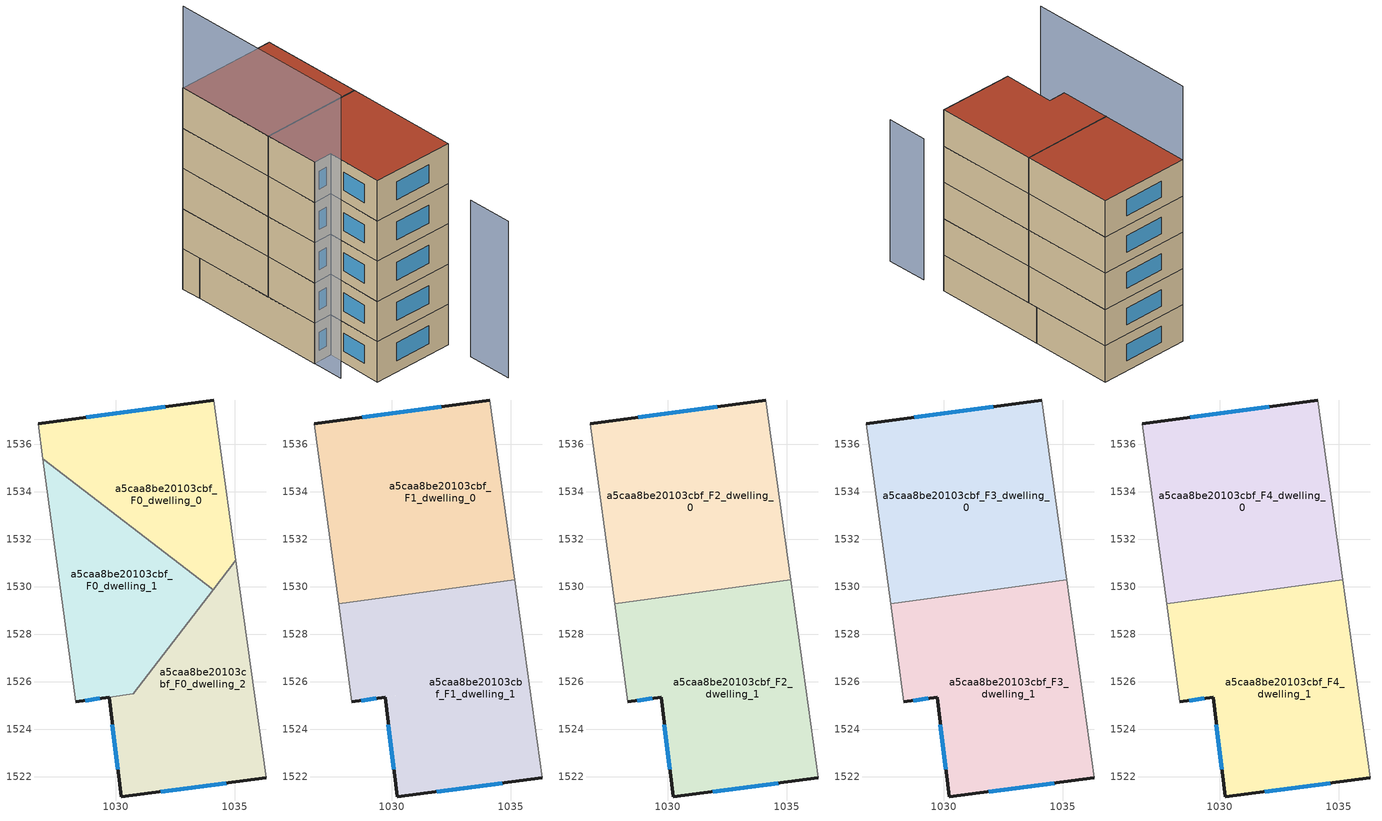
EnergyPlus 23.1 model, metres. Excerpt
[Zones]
a5caa8be20103cbf_F0_dwelling_0
 floor ground (EU_floor_Construction): 1034.12,1537.86 1035.06,1531.12 1034.1,1529.87 1026.92,1535.38 1026.72,1536.86 z0
 wall outside (EU_wall_Construction): 1034.12,1537.86 1026.72,1536.86 z0:3
 wall adiabatic (EU_wall_Construction): 1035.06,1531.12 1034.12,1537.86 / 1026.72,1536.86 1026.92,1535.38 z0:3
 wall to a5caa8be20103cbf_F0_dwelling_1 (EU_wall_Construction): 1026.92,1535.38 1034.1,1529.87 z0:3
 wall to a5caa8be20103cbf_F0_dwelling_2 (EU_wall_Construction): 1034.1,1529.87 1035.06,1531.12 z0:3
 window (EU_Window_Construction): 1032.09,1537.58 1028.76,1537.13 z0.83:2.17
a5caa8be20103cbf_F0_dwelling_1
 floor ground (EU_floor_Construction): 1034.1,1529.87 1030.73,1525.49 1028.32,1525.15 1026.92,1535.38 z0
 wall outside (EU_wall_Construction): 1028.32,1525.15 1029.71,1525.35 z0:3
 wall adiabatic (EU_wall_Construction): 1026.92,1535.38 1028.32,1525.15 z0:3
 wall to a5caa8be20103cbf_F0_dwelling_2 (EU_wall_Construction): 1029.72,1525.35 1030.73,1525.49 1034.1,1529.87 z0:3
 window (EU_Window_Construction): 1028.7,1525.2 1029.33,1525.29 z0.83:2.17
a5caa8be20103cbf_F0_dwelling_2
 floor ground (EU_floor_Construction): 1035.06,1531.12 1036.32,1521.95 1030.22,1521.15 1029.72,1525.35 1030.73,1525.49 z0
 wall outside (EU_wall_Construction): 1029.72,1525.35 1030.22,1521.15 1036.32,1521.95 z0:3
 wall adiabatic (EU_wall_Construction): 1036.32,1521.95 1035.06,1531.12 z0:3
 window (EU_Window_Construction): 1031.9,1521.37 1034.64,1521.73 / 1029.86,1524.19 1030.08,1522.3 z0.83:2.17
a5caa8be20103cbf_F1_dwelling_0
 floor to a5caa8be20103cbf_F0_dwelling_0 (EU_floor_Construction): 1034.12,1537.86 1035.06,1531.12 1034.34,1530.18 1033.79,1530.11 1026.92,1535.38 1026.72,1536.86 z3
 floor to a5caa8be20103cbf_F0_dwelling_1 (EU_floor_Construction): 1033.79,1530.11 1027.75,1529.28 1026.92,1535.38 z3
 floor to a5caa8be20103cbf_F0_dwelling_2 (EU_floor_Construction): 1035.06,1531.12 1035.17,1530.3 1034.34,1530.18 z3
 wall outside (EU_wall_Construction): 1034.12,1537.86 1026.72,1536.86 z3:6
 wall adiabatic (EU_wall_Construction): 1035.17,1530.3 1034.12,1537.86 / 1026.72,1536.86 1027.75,1529.28 z3:6
 wall to a5caa8be20103cbf_F1_dwelling_1 (EU_wall_Construction): 1027.75,1529.28 1035.17,1530.3 z3:6
 window (EU_Window_Construction): 1032.09,1537.58 1028.76,1537.13 z3.83:5.17
a5caa8be20103cbf_F1_dwelling_1
 floor to a5caa8be20103cbf_F0_dwelling_1 (EU_floor_Construction): 1034.1,1529.87 1030.73,1525.49 1028.32,1525.15 1027.75,1529.28 1033.79,1530.11 z3
 floor to a5caa8be20103cbf_F0_dwelling_2 (EU_floor_Construction): 1035.17,1530.3 1036.32,1521.95 1030.22,1521.15 1029.72,1525.35 1030.73,1525.49 1034.34,1530.18 z3
 floor to a5caa8be20103cbf_F0_dwelling_0 (EU_floor_Construction): 1034.34,1530.18 1034.1,1529.87 1033.79,1530.11 z3
 wall outside (EU_wall_Construction): 1028.32,1525.15 1029.72,1525.35 1030.22,1521.15 1036.32,1521.95 z3:6
 wall adiabatic (EU_wall_Construction): 1027.75,1529.28 1028.32,1525.15 / 1036.32,1521.95 1035.17,1530.3 z3:6
 window (EU_Window_Construction): 1028.7,1525.2 1029.33,1525.29 / 1031.9,1521.37 1034.64,1521.73 / 1029.86,1524.19 1030.08,1522.3 z3.83:5.17
a5caa8be20103cbf_F2_dwelling_0
 floor to a5caa8be20103cbf_F1_dwelling_0 (EU_floor_Construction): 1034.12,1537.86 1035.17,1530.3 1027.75,1529.28 1026.72,1536.86 z6
 wall outside (EU_wall_Construction): 1034.12,1537.86 1026.72,1536.86 z6:9
 wall adiabatic (EU_wall_Construction): 1035.17,1530.3 1034.12,1537.86 / 1026.72,1536.86 1027.75,1529.28 z6:9
 wall to a5caa8be20103cbf_F2_dwelling_1 (EU_wall_Construction): 1027.75,1529.28 1035.17,1530.3 z6:9
 window (EU_Window_Construction): 1032.09,1537.58 1028.76,1537.13 z6.83:8.17
a5caa8be20103cbf_F2_dwelling_1
 floor to a5caa8be20103cbf_F1_dwelling_1 (EU_floor_Construction): 1035.17,1530.3 1036.32,1521.95 1030.22,1521.15 1029.72,1525.35 1028.32,1525.15 1027.75,1529.28 z6
 wall outside (EU_wall_Construction): 1028.32,1525.15 1029.72,1525.35 1030.22,1521.15 1036.32,1521.95 z6:9
 wall adiabatic (EU_wall_Construction): 1027.75,1529.28 1028.32,1525.15 / 1036.32,1521.95 1035.17,1530.3 z6:9
 window (EU_Window_Construction): 1028.7,1525.2 1029.33,1525.29 / 1031.9,1521.37 1034.64,1521.73 / 1029.86,1524.19 1030.08,1522.3 z6.83:8.17
a5caa8be20103cbf_F3_dwelling_0
 floor to a5caa8be20103cbf_F2_dwelling_0 (EU_floor_Construction): 1034.12,1537.86 1035.17,1530.3 1027.75,1529.28 1026.72,1536.86 z9
 wall outside (EU_wall_Construction): 1034.12,1537.86 1026.72,1536.86 z9:12
 wall adiabatic (EU_wall_Construction): 1035.17,1530.3 1034.12,1537.86 / 1026.72,1536.86 1027.75,1529.28 z9:12
 wall to a5caa8be20103cbf_F3_dwelling_1 (EU_wall_Construction): 1027.75,1529.28 1035.17,1530.3 z9:12
 window (EU_Window_Construction): 1032.09,1537.58 1028.76,1537.13 z9.83:11.17
a5caa8be20103cbf_F3_dwelling_1
 floor to a5caa8be20103cbf_F2_dwelling_1 (EU_floor_Construction): 1035.17,1530.3 1036.32,1521.95 1030.22,1521.15 1029.72,1525.35 1028.32,1525.15 1027.75,1529.28 z9
 wall outside (EU_wall_Construction): 1028.32,1525.15 1029.72,1525.35 1030.22,1521.15 1036.32,1521.95 z9:12
 wall adiabatic (EU_wall_Construction): 1027.75,1529.28 1028.32,1525.15 / 1036.32,1521.95 1035.17,1530.3 z9:12
 window (EU_Window_Construction): 1028.7,1525.2 1029.33,1525.29 / 1031.9,1521.37 1034.64,1521.73 / 1029.86,1524.19 1030.08,1522.3 z9.83:11.17
a5caa8be20103cbf_F4_dwelling_0
 floor to a5caa8be20103cbf_F3_dwelling_0 (EU_floor_Construction): 1034.12,1537.86 1035.17,1530.3 1027.75,1529.28 1026.72,1536.86 z12
 wall outside (EU_wall_Construction): 1034.12,1537.86 1026.72,1536.86 z12:15
 wall adiabatic (EU_wall_Construction): 1035.17,1530.3 1034.12,1537.86 / 1026.72,1536.86 1027.75,1529.28 z12:15
 wall to a5caa8be20103cbf_F4_dwelling_1 (EU_wall_Construction): 1027.75,1529.28 1035.17,1530.3 z12:15
 window (EU_Window_Construction): 1032.09,1537.58 1028.76,1537.13 z12.83:14.17
 roof outside (EU_roof_Construction): 1035.17,1530.3 1034.12,1537.86 1026.72,1536.86 1027.75,1529.28 z15
a5caa8be20103cbf_F4_dwelling_1
 floor to a5caa8be20103cbf_F3_dwelling_1 (EU_floor_Construction): 1035.17,1530.3 1036.32,1521.95 1030.22,1521.15 1029.72,1525.35 1028.32,1525.15 1027.75,1529.28 z12
 wall outside (EU_wall_Construction): 1028.32,1525.15 1029.72,1525.35 1030.22,1521.15 1036.32,1521.95 z12:15
 wall adiabatic (EU_wall_Construction): 1027.75,1529.28 1028.32,1525.15 / 1036.32,1521.95 1035.17,1530.3 z12:15
 window (EU_Window_Construction): 1028.7,1525.2 1029.33,1525.29 / 1031.9,1521.37 1034.64,1521.73 / 1029.86,1524.19 1030.08,1522.3 z12.83:14.17
 roof outside (EU_roof_Construction): 1036.32,1521.95 1035.17,1530.3 1027.75,1529.28 1028.32,1525.15 1029.72,1525.35 1030.22,1521.15 z15
shading: 1037.07,1516.69 1036.6,1520 z0:11.7; 1026.74,1536.87 1028.63,1522.85 z0:21.1
[Building]
EU S2 Campaign: North Axis=0; Terrain=City; Solar Distribution=FullExterior
[Site:Location]
Lyon-Bron: Latitude=45.75; Longitude=5; Time Zone=1; Elevation=198
[SizingPeriod:WeatherFileDays]
AnnualSizingPeriod: Begin Month=1; Begin Day of Month=1; End Month=12; End Day of Month=31; Day of Week for Start Day=Monday; Use Weather File Daylight Saving Period=No; Use Weather File Rain and Snow Indicators=No
[MATERIAL]
EU_InternalMass_Material: Roughness=MediumRough; Thickness=0.1; Conductivity=1; Density=1800; Specific Heat=900; Thermal Absorptance=0.9; Solar Absorptance=0.7; Visible Absorptance=0.7
[MATERIAL:NOMASS] Roughness=MediumRough; Thermal Absorptance=0.9; Solar Absorptance=0.7; Visible Absorptance=0.7
Name | Thermal Resistance
EU_wall_NoMass | 0.87146
EU_roof_NoMass | 0.842276
EU_floor_NoMass | 0.496999
[WINDOWMATERIAL:SIMPLEGLAZINGSYSTEM]
EU_Window_SimpleGlazing: UFactor=2.2525; Solar Heat Gain Coefficient=0.76; Visible Transmittance=0.76
[CONSTRUCTION]
EU_wall_Construction: EU_wall_NoMass
EU_roof_Construction: EU_roof_NoMass
EU_floor_Construction: EU_floor_NoMass
EU_Window_Construction: EU_Window_SimpleGlazing
EU_InternalMass_Construction: EU_InternalMass_Material
[ZONE] Type=1; Multiplier=1; Ceiling Height=autocalculate; Floor Area=autocalculate; Part of Total Floor Area=Yes
Name | Volume
a5caa8be20103cbf_F0_dwelling_0 | 114.299
a5caa8be20103cbf_F1_dwelling_0; a5caa8be20103cbf_F2_dwelling_0; a5caa8be20103cbf_F3_dwelling_0; a5caa8be20103cbf_F4_dwelling_0 | 171.458
a5caa8be20103cbf_F0_dwelling_1 | 112.734
a5caa8be20103cbf_F1_dwelling_1; a5caa8be20103cbf_F2_dwelling_1; a5caa8be20103cbf_F3_dwelling_1; a5caa8be20103cbf_F4_dwelling_1 | 171.464
a5caa8be20103cbf_F0_dwelling_2 | 115.876
[INTERNALMASS] Construction=EU_InternalMass_Construction
Name | Zone or ZoneList | Surface Area
a5caa8be20103cbf_F0_dwelling_0_EU_InternalMass | a5caa8be20103cbf_F0_dwelling_0 | 38.101
a5caa8be20103cbf_F0_dwelling_1_EU_InternalMass | a5caa8be20103cbf_F0_dwelling_1 | 37.5791
a5caa8be20103cbf_F0_dwelling_2_EU_InternalMass | a5caa8be20103cbf_F0_dwelling_2 | 38.6253
a5caa8be20103cbf_F1_dwelling_0_EU_InternalMass | a5caa8be20103cbf_F1_dwelling_0 | 57.1526
a5caa8be20103cbf_F1_dwelling_1_EU_InternalMass | a5caa8be20103cbf_F1_dwelling_1 | 57.1541
a5caa8be20103cbf_F2_dwelling_0_EU_InternalMass | a5caa8be20103cbf_F2_dwelling_0 | 57.1526
a5caa8be20103cbf_F2_dwelling_1_EU_InternalMass | a5caa8be20103cbf_F2_dwelling_1 | 57.1541
a5caa8be20103cbf_F3_dwelling_0_EU_InternalMass | a5caa8be20103cbf_F3_dwelling_0 | 57.1526
a5caa8be20103cbf_F3_dwelling_1_EU_InternalMass | a5caa8be20103cbf_F3_dwelling_1 | 57.1541
a5caa8be20103cbf_F4_dwelling_0_EU_InternalMass | a5caa8be20103cbf_F4_dwelling_0 | 57.1526
a5caa8be20103cbf_F4_dwelling_1_EU_InternalMass | a5caa8be20103cbf_F4_dwelling_1 | 57.1541
[OTHEREQUIPMENT] Fuel Type=Electricity; Design Level Calculation Method=Watts/Area; Power per Zone Floor Area=1; Fraction Latent=0; Fraction Radiant=0; Fraction Lost=0; Carbon Dioxide Generation Rate=0; EndUse Subcategory=EU_Step8_InternalGains
Name | Zone or ZoneList or Space or SpaceList | Schedule
EU_Step8_InternalGain_a5caa8be20103cbf_F0_dwelling_0_f000 | a5caa8be20103cbf_F0_dwelling_0 | EU_Step8_GainSchedule_a5caa8be20103cbf_F0_dwelling_0_f000
EU_Step8_InternalGain_a5caa8be20103cbf_F0_dwelling_1_f000 | a5caa8be20103cbf_F0_dwelling_1 | EU_Step8_GainSchedule_a5caa8be20103cbf_F0_dwelling_1_f000
EU_Step8_InternalGain_a5caa8be20103cbf_F0_dwelling_2_f000 | a5caa8be20103cbf_F0_dwelling_2 | EU_Step8_GainSchedule_a5caa8be20103cbf_F0_dwelling_2_f000
EU_Step8_InternalGain_a5caa8be20103cbf_F1_dwelling_0_f000 | a5caa8be20103cbf_F1_dwelling_0 | EU_Step8_GainSchedule_a5caa8be20103cbf_F1_dwelling_0_f000
EU_Step8_InternalGain_a5caa8be20103cbf_F1_dwelling_1_f000 | a5caa8be20103cbf_F1_dwelling_1 | EU_Step8_GainSchedule_a5caa8be20103cbf_F1_dwelling_1_f000
EU_Step8_InternalGain_a5caa8be20103cbf_F2_dwelling_0_f000 | a5caa8be20103cbf_F2_dwelling_0 | EU_Step8_GainSchedule_a5caa8be20103cbf_F2_dwelling_0_f000
EU_Step8_InternalGain_a5caa8be20103cbf_F2_dwelling_1_f000 | a5caa8be20103cbf_F2_dwelling_1 | EU_Step8_GainSchedule_a5caa8be20103cbf_F2_dwelling_1_f000
EU_Step8_InternalGain_a5caa8be20103cbf_F3_dwelling_0_f000 | a5caa8be20103cbf_F3_dwelling_0 | EU_Step8_GainSchedule_a5caa8be20103cbf_F3_dwelling_0_f000
EU_Step8_InternalGain_a5caa8be20103cbf_F3_dwelling_1_f000 | a5caa8be20103cbf_F3_dwelling_1 | EU_Step8_GainSchedule_a5caa8be20103cbf_F3_dwelling_1_f000
EU_Step8_InternalGain_a5caa8be20103cbf_F4_dwelling_0_f000 | a5caa8be20103cbf_F4_dwelling_0 | EU_Step8_GainSchedule_a5caa8be20103cbf_F4_dwelling_0_f000
EU_Step8_InternalGain_a5caa8be20103cbf_F4_dwelling_1_f000 | a5caa8be20103cbf_F4_dwelling_1 | EU_Step8_GainSchedule_a5caa8be20103cbf_F4_dwelling_1_f000
[ZONEVENTILATION:DESIGNFLOWRATE] Schedule=EU_AlwaysOn; Design Flow Rate Calculation Method=AirChanges/Hour; Air Changes per Hour=0.425; Ventilation Type=Natural; Fan Pressure Rise=0; Fan Total Efficiency=1; Constant Term Coefficient=1; Temperature Term Coefficient=0; Velocity Term Coefficient=0; Velocity Squared Term Coefficient=0; Minimum Indoor Temperature=-100; Maximum Indoor Temperature=100; Delta Temperature=-100; Minimum Outdoor Temperature=-100; Maximum Outdoor Temperature=100; Maximum Wind Speed=40
Name | Zone or ZoneList or Space or SpaceList
EU_ConstantAir_a5caa8be20103cbf_F0_dwelling_0 | a5caa8be20103cbf_F0_dwelling_0
EU_ConstantAir_a5caa8be20103cbf_F0_dwelling_1 | a5caa8be20103cbf_F0_dwelling_1
EU_ConstantAir_a5caa8be20103cbf_F0_dwelling_2 | a5caa8be20103cbf_F0_dwelling_2
EU_ConstantAir_a5caa8be20103cbf_F1_dwelling_0 | a5caa8be20103cbf_F1_dwelling_0
EU_ConstantAir_a5caa8be20103cbf_F1_dwelling_1 | a5caa8be20103cbf_F1_dwelling_1
EU_ConstantAir_a5caa8be20103cbf_F2_dwelling_0 | a5caa8be20103cbf_F2_dwelling_0
EU_ConstantAir_a5caa8be20103cbf_F2_dwelling_1 | a5caa8be20103cbf_F2_dwelling_1
EU_ConstantAir_a5caa8be20103cbf_F3_dwelling_0 | a5caa8be20103cbf_F3_dwelling_0
EU_ConstantAir_a5caa8be20103cbf_F3_dwelling_1 | a5caa8be20103cbf_F3_dwelling_1
EU_ConstantAir_a5caa8be20103cbf_F4_dwelling_0 | a5caa8be20103cbf_F4_dwelling_0
EU_ConstantAir_a5caa8be20103cbf_F4_dwelling_1 | a5caa8be20103cbf_F4_dwelling_1
[HVACTEMPLATE:THERMOSTAT] Constant Heating Setpoint=20; Constant Cooling Setpoint=50
EU_HeatOnly_a5caa8be20103cbf_F0_dwelling_0; EU_HeatOnly_a5caa8be20103cbf_F0_dwelling_1; EU_HeatOnly_a5caa8be20103cbf_F0_dwelling_2; EU_HeatOnly_a5caa8be20103cbf_F1_dwelling_0; EU_HeatOnly_a5caa8be20103cbf_F1_dwelling_1; EU_HeatOnly_a5caa8be20103cbf_F2_dwelling_0; EU_HeatOnly_a5caa8be20103cbf_F2_dwelling_1; EU_HeatOnly_a5caa8be20103cbf_F3_dwelling_0; EU_HeatOnly_a5caa8be20103cbf_F3_dwelling_1; EU_HeatOnly_a5caa8be20103cbf_F4_dwelling_0; EU_HeatOnly_a5caa8be20103cbf_F4_dwelling_1
[HVACTEMPLATE:ZONE:IDEALLOADSAIRSYSTEM] System Availability Schedule=EU_AlwaysOn; Maximum Heating Supply Air Temperature=50; Minimum Cooling Supply Air Temperature=13; Maximum Heating Supply Air Humidity Ratio=0.0156; Minimum Cooling Supply Air Humidity Ratio=0.0077; Heating Limit=NoLimit; Cooling Limit=NoLimit; Heating Availability Schedule=EU_AlwaysOn; Cooling Availability Schedule=EU_CoolingOff; Dehumidification Control Type=ConstantSensibleHeatRatio; Cooling Sensible Heat Ratio=0.7; Dehumidification Setpoint=60; Humidification Control Type=None; Humidification Setpoint=30; Outdoor Air Method=None; Outdoor Air Flow Rate per Person=0.00944; Outdoor Air Flow Rate per Zone Floor Area=0; Outdoor Air Flow Rate per Zone=0; Demand Controlled Ventilation Type=None; Outdoor Air Economizer Type=NoEconomizer; Heat Recovery Type=None; Sensible Heat Recovery Effectiveness=0.7; Latent Heat Recovery Effectiveness=0.65
Name | Template Thermostat
a5caa8be20103cbf_F0_dwelling_0 | EU_HeatOnly_a5caa8be20103cbf_F0_dwelling_0
a5caa8be20103cbf_F0_dwelling_1 | EU_HeatOnly_a5caa8be20103cbf_F0_dwelling_1
a5caa8be20103cbf_F0_dwelling_2 | EU_HeatOnly_a5caa8be20103cbf_F0_dwelling_2
a5caa8be20103cbf_F1_dwelling_0 | EU_HeatOnly_a5caa8be20103cbf_F1_dwelling_0
a5caa8be20103cbf_F1_dwelling_1 | EU_HeatOnly_a5caa8be20103cbf_F1_dwelling_1
a5caa8be20103cbf_F2_dwelling_0 | EU_HeatOnly_a5caa8be20103cbf_F2_dwelling_0
a5caa8be20103cbf_F2_dwelling_1 | EU_HeatOnly_a5caa8be20103cbf_F2_dwelling_1
a5caa8be20103cbf_F3_dwelling_0 | EU_HeatOnly_a5caa8be20103cbf_F3_dwelling_0
a5caa8be20103cbf_F3_dwelling_1 | EU_HeatOnly_a5caa8be20103cbf_F3_dwelling_1
a5caa8be20103cbf_F4_dwelling_0 | EU_HeatOnly_a5caa8be20103cbf_F4_dwelling_0
a5caa8be20103cbf_F4_dwelling_1 | EU_HeatOnly_a5caa8be20103cbf_F4_dwelling_1
[SIZING:ZONE] Zone Cooling Design Supply Air Temperature Input Method=SupplyAirTemperature; Zone Cooling Design Supply Air Temperature=13; Zone Heating Design Supply Air Temperature Input Method=SupplyAirTemperature; Zone Heating Design Supply Air Temperature=50; Zone Cooling Design Supply Air Humidity Ratio=0.008; Zone Heating Design Supply Air Humidity Ratio=0.008; Cooling Design Air Flow Method=DesignDay; Cooling Design Air Flow Rate=0; Cooling Minimum Air Flow per Zone Floor Area=0.000762; Cooling Minimum Air Flow=0; Cooling Minimum Air Flow Fraction=0.2; Heating Design Air Flow Method=DesignDay; Heating Design Air Flow Rate=0; Heating Maximum Air Flow per Zone Floor Area=0.002032; Heating Maximum Air Flow=0.141576; Heating Maximum Air Flow Fraction=0.3; Account for Dedicated Outdoor Air System=No; Dedicated Outdoor Air System Control Strategy=NeutralSupplyAir; Dedicated Outdoor Air Low Setpoint Temperature for Design=autosize; Dedicated Outdoor Air High Setpoint Temperature for Design=autosize; Zone Load Sizing Method=Sensible Load Only No Latent Load; Zone Latent Cooling Design Supply Air Humidity Ratio Input Method=HumidityRatioDifference; Zone Cooling Design Supply Air Humidity Ratio Difference=0.005; Zone Latent Heating Design Supply Air Humidity Ratio Input Method=HumidityRatioDifference; Zone Humidification Design Supply Air Humidity Ratio Difference=0.005
a5caa8be20103cbf_F0_dwelling_0; a5caa8be20103cbf_F0_dwelling_1; a5caa8be20103cbf_F0_dwelling_2; a5caa8be20103cbf_F1_dwelling_0; a5caa8be20103cbf_F1_dwelling_1; a5caa8be20103cbf_F2_dwelling_0; a5caa8be20103cbf_F2_dwelling_1; a5caa8be20103cbf_F3_dwelling_0; a5caa8be20103cbf_F3_dwelling_1; a5caa8be20103cbf_F4_dwelling_0; a5caa8be20103cbf_F4_dwelling_1
[SCHEDULE:CONSTANT]
Name | Hourly Value
EU_AlwaysOn | 1
EU_CoolingOff | 0
[SCHEDULE:FILE] Column Number=1; Rows to Skip at Top=0; Number of Hours of Data=8760; Column Separator=Comma; Interpolate to Timestep=No; Minutes per Item=60; Adjust Schedule for Daylight Savings=Yes
Name | File
EU_Step8_GainSchedule_a5caa8be20103cbf_F0_dwelling_0_f000 | ../../schedules/a5caa8be20103cbf/a5caa8be20103cbf_F0_dwelling_0_f000_gain.csv
EU_Step8_GainSchedule_a5caa8be20103cbf_F0_dwelling_1_f000 | ../../schedules/a5caa8be20103cbf/a5caa8be20103cbf_F0_dwelling_1_f000_gain.csv
EU_Step8_GainSchedule_a5caa8be20103cbf_F0_dwelling_2_f000 | ../../schedules/a5caa8be20103cbf/a5caa8be20103cbf_F0_dwelling_2_f000_gain.csv
EU_Step8_GainSchedule_a5caa8be20103cbf_F1_dwelling_0_f000 | ../../schedules/a5caa8be20103cbf/a5caa8be20103cbf_F1_dwelling_0_f000_gain.csv
EU_Step8_GainSchedule_a5caa8be20103cbf_F1_dwelling_1_f000 | ../../schedules/a5caa8be20103cbf/a5caa8be20103cbf_F1_dwelling_1_f000_gain.csv
EU_Step8_GainSchedule_a5caa8be20103cbf_F2_dwelling_0_f000 | ../../schedules/a5caa8be20103cbf/a5caa8be20103cbf_F2_dwelling_0_f000_gain.csv
EU_Step8_GainSchedule_a5caa8be20103cbf_F2_dwelling_1_f000 | ../../schedules/a5caa8be20103cbf/a5caa8be20103cbf_F2_dwelling_1_f000_gain.csv
EU_Step8_GainSchedule_a5caa8be20103cbf_F3_dwelling_0_f000 | ../../schedules/a5caa8be20103cbf/a5caa8be20103cbf_F3_dwelling_0_f000_gain.csv
EU_Step8_GainSchedule_a5caa8be20103cbf_F3_dwelling_1_f000 | ../../schedules/a5caa8be20103cbf/a5caa8be20103cbf_F3_dwelling_1_f000_gain.csv
EU_Step8_GainSchedule_a5caa8be20103cbf_F4_dwelling_0_f000 | ../../schedules/a5caa8be20103cbf/a5caa8be20103cbf_F4_dwelling_0_f000_gain.csv
EU_Step8_GainSchedule_a5caa8be20103cbf_F4_dwelling_1_f000 | ../../schedules/a5caa8be20103cbf/a5caa8be20103cbf_F4_dwelling_1_f000_gain.csv
